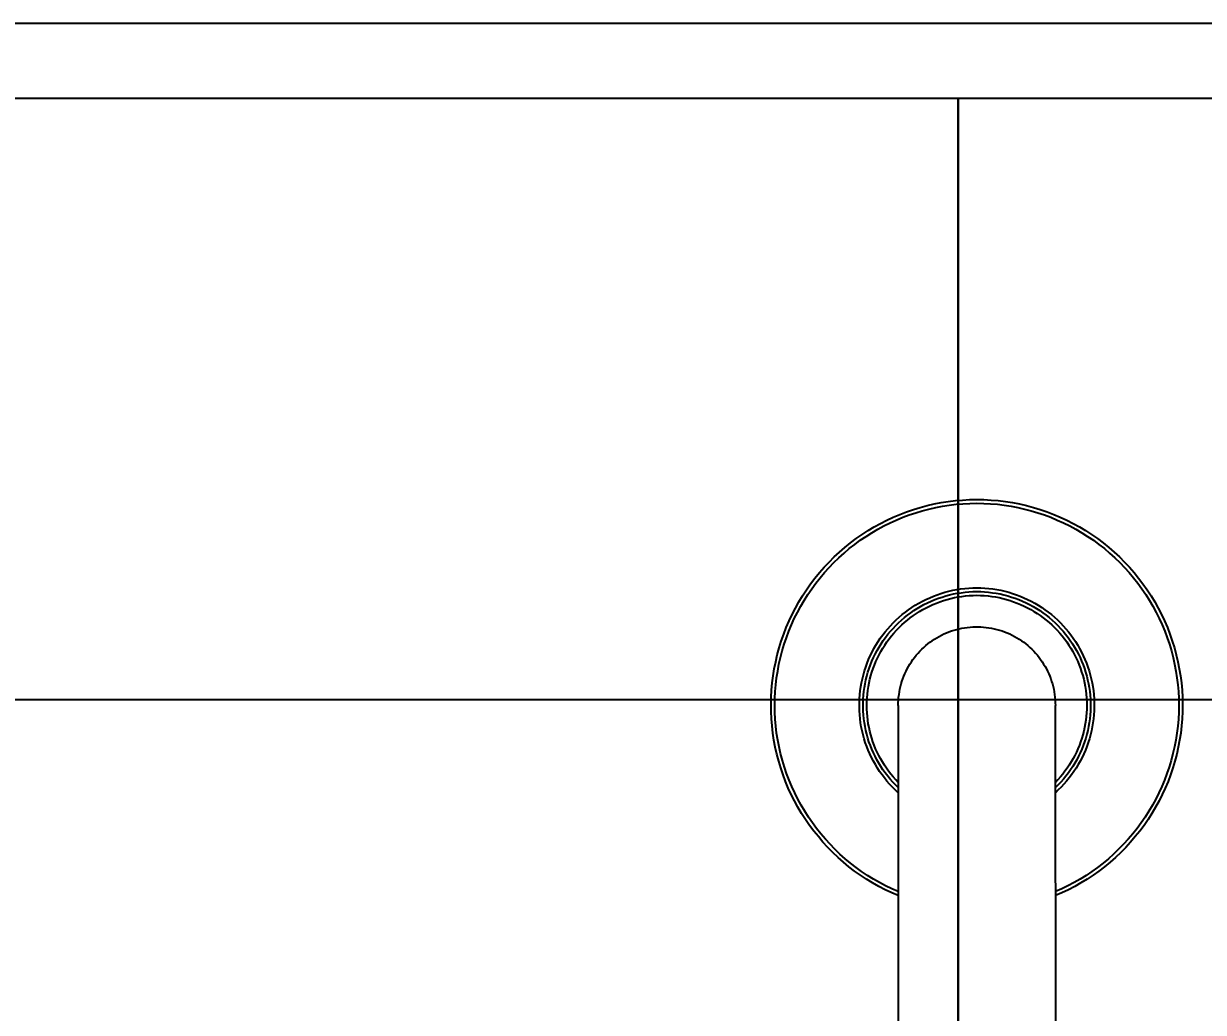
# Model space of a CAD drawing. Header units: metres. Extents: x 198 to 412, y -54 to 17.
# Drawn here: x 263.5693 to 263.727, y -39.7724 to -39.6403 of the extents above; entities that cross this region are included whole.
import ezdxf

# ---------------------------------------------------------------- set-up
doc = ezdxf.new("R2010")
doc.units = ezdxf.units.M
doc.header["$LTSCALE"] = 10
for name, color, linetype in [('01', 1, 'Continuous'), ('TCOTA', 1, 'Continuous'), ('TM-REVEST', 252, 'Continuous')]:
    doc.layers.add(name, color=color, linetype=linetype)
doc.styles.add('ARIAL', font='arial.ttf')
doc.dimstyles.new('ST-COTA-25', dxfattribs={"dimscale": 0.25, "dimtxt": 0.18, "dimasz": 0.1, "dimexe": 0.18, "dimexo": 0.0625, "dimgap": 0.09, "dimtad": 1, "dimzin": 4, "dimdsep": 46, "dimtxsty": 'ARIAL', "dimblk1": 'COTA_N', "dimblk2": 'COTA_N', "dimsah": 1, "dimcen": 0.09, "dimclrd": 8, "dimclre": 8, "dimclrt": 1, "dimadec": 0, "dimazin": 0, "dimtfac": 1, "dimtix": 1, "dimtmove": 0, "dimatfit": 3, "dimldrblk": 'COTA_N', "dimfxl": 0.18, "dimtolj": 1, "dimtzin": 0, "dimarcsym": 0})

# ---------------------------------------------------------------- blocks, each defined once
blk = doc.blocks.new('juego de ducha california')
for p, q in [((493.24992, 11758.62841, 0), (493.24898, 11758.62823, 0)), ((493.25087, 11758.62856, 0), (493.24992, 11758.62841, 0)), ((493.25182, 11758.62868, 0), (493.25087, 11758.62856, 0)), ((493.25277, 11758.62876, 0), (493.25182, 11758.62868, 0)), ((493.25373, 11758.62881, 0), (493.25277, 11758.62876, 0)), ((493.25468, 11758.62883, 0), (493.25373, 11758.62881, 0)), ((493.25564, 11758.62881, 0), (493.25468, 11758.62883, 0)), ((493.2566, 11758.62876, 0), (493.25564, 11758.62881, 0)), ((493.25755, 11758.62868, 0), (493.2566, 11758.62876, 0)), ((493.2585, 11758.62856, 0), (493.25755, 11758.62868, 0)), ((493.25945, 11758.62841, 0), (493.2585, 11758.62856, 0)), ((493.26039, 11758.62823, 0), (493.25945, 11758.62841, 0)), ((493.24441, 11758.62684, 0), (493.24353, 11758.62646, 0)), ((493.2453, 11758.62718, 0), (493.24441, 11758.62684, 0)), ((493.24621, 11758.62749, 0), (493.2453, 11758.62718, 0)), ((493.24652, 11758.62706, 0), (493.24564, 11758.62677, 0)), ((493.24712, 11758.62777, 0), (493.24621, 11758.62749, 0)), ((493.2474, 11758.62733, 0), (493.24652, 11758.62706, 0)), ((493.24805, 11758.62802, 0), (493.24712, 11758.62777, 0)), ((493.24829, 11758.62756, 0), (493.2474, 11758.62733, 0)), ((493.24898, 11758.62823, 0), (493.24805, 11758.62802, 0)), ((493.24919, 11758.62776, 0), (493.24829, 11758.62756, 0)), ((493.2501, 11758.62794, 0), (493.24919, 11758.62776, 0)), ((493.25101, 11758.62808, 0), (493.2501, 11758.62794, 0)), ((493.25192, 11758.62819, 0), (493.25101, 11758.62808, 0)), ((493.25284, 11758.62827, 0), (493.25192, 11758.62819, 0)), ((493.25376, 11758.62831, 0), (493.25284, 11758.62827, 0)), ((493.25468, 11758.62833, 0), (493.25376, 11758.62831, 0)), ((493.25561, 11758.62831, 0), (493.25468, 11758.62833, 0)), ((493.25653, 11758.62827, 0), (493.25561, 11758.62831, 0)), ((493.25744, 11758.62819, 0), (493.25653, 11758.62827, 0)), ((493.25836, 11758.62808, 0), (493.25744, 11758.62819, 0)), ((493.25927, 11758.62794, 0), (493.25836, 11758.62808, 0)), ((493.26018, 11758.62776, 0), (493.25927, 11758.62794, 0)), ((493.26108, 11758.62756, 0), (493.26018, 11758.62776, 0)), ((493.26132, 11758.62802, 0), (493.26039, 11758.62823, 0)), ((493.26197, 11758.62733, 0), (493.26108, 11758.62756, 0)), ((493.26224, 11758.62777, 0), (493.26132, 11758.62802, 0)), ((493.26285, 11758.62706, 0), (493.26197, 11758.62733, 0)), ((493.26316, 11758.62749, 0), (493.26224, 11758.62777, 0)), ((493.26373, 11758.62677, 0), (493.26285, 11758.62706, 0)), ((493.26406, 11758.62718, 0), (493.26316, 11758.62749, 0)), ((493.26496, 11758.62684, 0), (493.26406, 11758.62718, 0)), ((493.26584, 11758.62646, 0), (493.26496, 11758.62684, 0)), ((493.24181, 11758.62563, 0), (493.24097, 11758.62517, 0)), ((493.24226, 11758.6253, 0), (493.24145, 11758.62486, 0)), ((493.24266, 11758.62606, 0), (493.24181, 11758.62563, 0)), ((493.24309, 11758.62571, 0), (493.24226, 11758.6253, 0)), ((493.24353, 11758.62646, 0), (493.24266, 11758.62606, 0)), ((493.24393, 11758.62609, 0), (493.24309, 11758.62571, 0)), ((493.24478, 11758.62645, 0), (493.24393, 11758.62609, 0)), ((493.24564, 11758.62677, 0), (493.24478, 11758.62645, 0)), ((493.26459, 11758.62645, 0), (493.26373, 11758.62677, 0)), ((493.26544, 11758.62609, 0), (493.26459, 11758.62645, 0)), ((493.26628, 11758.62571, 0), (493.26544, 11758.62609, 0)), ((493.26671, 11758.62606, 0), (493.26584, 11758.62646, 0)), ((493.26711, 11758.6253, 0), (493.26628, 11758.62571, 0)), ((493.26756, 11758.62563, 0), (493.26671, 11758.62606, 0)), ((493.26792, 11758.62486, 0), (493.26711, 11758.6253, 0)), ((493.2684, 11758.62517, 0), (493.26756, 11758.62563, 0)), ((493.23934, 11758.62415, 0), (493.23856, 11758.62361, 0)), ((493.23988, 11758.62391, 0), (493.23911, 11758.62339, 0)), ((493.24015, 11758.62467, 0), (493.23934, 11758.62415, 0)), ((493.24065, 11758.6244, 0), (493.23988, 11758.62391, 0)), ((493.24097, 11758.62517, 0), (493.24015, 11758.62467, 0)), ((493.24145, 11758.62486, 0), (493.24065, 11758.6244, 0)), ((493.26871, 11758.6244, 0), (493.26792, 11758.62486, 0)), ((493.26922, 11758.62467, 0), (493.2684, 11758.62517, 0)), ((493.26949, 11758.62391, 0), (493.26871, 11758.6244, 0)), ((493.27002, 11758.62415, 0), (493.26922, 11758.62467, 0)), ((493.27025, 11758.62339, 0), (493.26949, 11758.62391, 0)), ((493.27081, 11758.62361, 0), (493.27002, 11758.62415, 0)), ((493.23705, 11758.62243, 0), (493.23632, 11758.6218, 0)), ((493.23764, 11758.62227, 0), (493.23694, 11758.62168, 0)), ((493.23779, 11758.62303, 0), (493.23705, 11758.62243, 0)), ((493.23837, 11758.62284, 0), (493.23764, 11758.62227, 0)), ((493.23856, 11758.62361, 0), (493.23779, 11758.62303, 0)), ((493.23911, 11758.62339, 0), (493.23837, 11758.62284, 0)), ((493.271, 11758.62284, 0), (493.27025, 11758.62339, 0)), ((493.27157, 11758.62303, 0), (493.27081, 11758.62361, 0)), ((493.27172, 11758.62227, 0), (493.271, 11758.62284, 0)), ((493.27232, 11758.62243, 0), (493.27157, 11758.62303, 0)), ((493.27243, 11758.62168, 0), (493.27172, 11758.62227, 0)), ((493.27304, 11758.6218, 0), (493.27232, 11758.62243, 0)), ((493.23562, 11758.62115, 0), (493.23495, 11758.62048, 0)), ((493.23625, 11758.62106, 0), (493.23559, 11758.62042, 0)), ((493.23632, 11758.6218, 0), (493.23562, 11758.62115, 0)), ((493.23694, 11758.62168, 0), (493.23625, 11758.62106, 0)), ((493.27311, 11758.62106, 0), (493.27243, 11758.62168, 0)), ((493.27374, 11758.62115, 0), (493.27304, 11758.6218, 0)), ((493.27378, 11758.62042, 0), (493.27311, 11758.62106, 0)), ((493.27442, 11758.62048, 0), (493.27374, 11758.62115, 0)), ((493.23366, 11758.61906, 0), (493.23306, 11758.61832, 0)), ((493.23429, 11758.61978, 0), (493.23366, 11758.61906, 0)), ((493.23433, 11758.61907, 0), (493.23374, 11758.61837, 0)), ((493.23495, 11758.62048, 0), (493.23429, 11758.61978, 0)), ((493.23495, 11758.61976, 0), (493.23433, 11758.61907, 0)), ((493.23559, 11758.62042, 0), (493.23495, 11758.61976, 0)), ((493.27442, 11758.61976, 0), (493.27378, 11758.62042, 0)), ((493.27508, 11758.61978, 0), (493.27442, 11758.62048, 0)), ((493.27503, 11758.61907, 0), (493.27442, 11758.61976, 0)), ((493.27563, 11758.61837, 0), (493.27503, 11758.61907, 0)), ((493.27571, 11758.61906, 0), (493.27508, 11758.61978, 0)), ((493.27631, 11758.61832, 0), (493.27571, 11758.61906, 0)), ((493.23248, 11758.61755, 0), (493.23193, 11758.61677, 0)), ((493.23306, 11758.61832, 0), (493.23248, 11758.61755, 0)), ((493.23317, 11758.61764, 0), (493.23263, 11758.6169, 0)), ((493.23374, 11758.61837, 0), (493.23317, 11758.61764, 0)), ((493.2762, 11758.61764, 0), (493.27563, 11758.61837, 0)), ((493.27674, 11758.6169, 0), (493.2762, 11758.61764, 0)), ((493.27689, 11758.61755, 0), (493.27631, 11758.61832, 0)), ((493.27744, 11758.61677, 0), (493.27689, 11758.61755, 0)), ((493.2314, 11758.61597, 0), (493.23091, 11758.61515, 0)), ((493.23193, 11758.61677, 0), (493.2314, 11758.61597, 0)), ((493.23211, 11758.61614, 0), (493.23161, 11758.61536, 0)), ((493.23263, 11758.6169, 0), (493.23211, 11758.61614, 0)), ((493.24888, 11758.61592, 0), (493.24838, 11758.61571, 0)), ((493.24939, 11758.61611, 0), (493.24888, 11758.61592, 0)), ((493.2499, 11758.61628, 0), (493.24939, 11758.61611, 0)), ((493.25004, 11758.6158, 0), (493.24955, 11758.61563, 0)), ((493.25042, 11758.61644, 0), (493.2499, 11758.61628, 0)), ((493.25054, 11758.61595, 0), (493.25004, 11758.6158, 0)), ((493.25094, 11758.61658, 0), (493.25042, 11758.61644, 0)), ((493.25105, 11758.61609, 0), (493.25054, 11758.61595, 0)), ((493.25146, 11758.6167, 0), (493.25094, 11758.61658, 0)), ((493.25156, 11758.61621, 0), (493.25105, 11758.61609, 0)), ((493.252, 11758.6168, 0), (493.25146, 11758.6167, 0)), ((493.25208, 11758.6163, 0), (493.25156, 11758.61621, 0)), ((493.25219, 11758.61582, 0), (493.25169, 11758.61572, 0)), ((493.25253, 11758.61688, 0), (493.252, 11758.6168, 0)), ((493.25259, 11758.61638, 0), (493.25208, 11758.6163, 0)), ((493.25268, 11758.61589, 0), (493.25219, 11758.61582, 0)), ((493.25307, 11758.61695, 0), (493.25253, 11758.61688, 0)), ((493.25311, 11758.61645, 0), (493.25259, 11758.61638, 0)), ((493.25318, 11758.61595, 0), (493.25268, 11758.61589, 0)), ((493.2536, 11758.61699, 0), (493.25307, 11758.61695, 0)), ((493.25364, 11758.61649, 0), (493.25311, 11758.61645, 0)), ((493.25368, 11758.61599, 0), (493.25318, 11758.61595, 0)), ((493.25414, 11758.61702, 0), (493.2536, 11758.61699, 0)), ((493.25416, 11758.61652, 0), (493.25364, 11758.61649, 0)), ((493.25418, 11758.61602, 0), (493.25368, 11758.61599, 0)), ((493.25468, 11758.61703, 0), (493.25414, 11758.61702, 0)), ((493.25468, 11758.61653, 0), (493.25416, 11758.61652, 0)), ((493.25468, 11758.61603, 0), (493.25418, 11758.61602, 0)), ((493.25522, 11758.61702, 0), (493.25468, 11758.61703, 0)), ((493.25521, 11758.61652, 0), (493.25468, 11758.61653, 0)), ((493.25519, 11758.61602, 0), (493.25468, 11758.61603, 0)), ((493.25569, 11758.61599, 0), (493.25519, 11758.61602, 0)), ((493.25573, 11758.61649, 0), (493.25521, 11758.61652, 0)), ((493.25576, 11758.61699, 0), (493.25522, 11758.61702, 0)), ((493.25619, 11758.61595, 0), (493.25569, 11758.61599, 0)), ((493.25625, 11758.61645, 0), (493.25573, 11758.61649, 0)), ((493.2563, 11758.61695, 0), (493.25576, 11758.61699, 0)), ((493.25669, 11758.61589, 0), (493.25619, 11758.61595, 0)), ((493.25677, 11758.61638, 0), (493.25625, 11758.61645, 0)), ((493.25684, 11758.61688, 0), (493.2563, 11758.61695, 0)), ((493.25718, 11758.61582, 0), (493.25669, 11758.61589, 0)), ((493.25729, 11758.6163, 0), (493.25677, 11758.61638, 0)), ((493.25737, 11758.6168, 0), (493.25684, 11758.61688, 0)), ((493.25767, 11758.61572, 0), (493.25718, 11758.61582, 0)), ((493.25781, 11758.61621, 0), (493.25729, 11758.6163, 0)), ((493.2579, 11758.6167, 0), (493.25737, 11758.6168, 0)), ((493.25832, 11758.61609, 0), (493.25781, 11758.61621, 0)), ((493.25843, 11758.61658, 0), (493.2579, 11758.6167, 0)), ((493.25882, 11758.61595, 0), (493.25832, 11758.61609, 0)), ((493.25895, 11758.61644, 0), (493.25843, 11758.61658, 0)), ((493.25932, 11758.6158, 0), (493.25882, 11758.61595, 0)), ((493.25947, 11758.61628, 0), (493.25895, 11758.61644, 0)), ((493.25982, 11758.61563, 0), (493.25932, 11758.6158, 0)), ((493.25998, 11758.61611, 0), (493.25947, 11758.61628, 0)), ((493.26049, 11758.61592, 0), (493.25998, 11758.61611, 0)), ((493.26098, 11758.61571, 0), (493.26049, 11758.61592, 0)), ((493.27726, 11758.61614, 0), (493.27674, 11758.6169, 0)), ((493.27775, 11758.61536, 0), (493.27726, 11758.61614, 0)), ((493.27796, 11758.61597, 0), (493.27744, 11758.61677, 0)), ((493.27846, 11758.61515, 0), (493.27796, 11758.61597, 0)), ((493.23044, 11758.61431, 0), (493.23, 11758.61346, 0)), ((493.23091, 11758.61515, 0), (493.23044, 11758.61431, 0)), ((493.23115, 11758.61456, 0), (493.23071, 11758.61375, 0)), ((493.23161, 11758.61536, 0), (493.23115, 11758.61456, 0)), ((493.24601, 11758.61442, 0), (493.24557, 11758.61411, 0)), ((493.24647, 11758.61471, 0), (493.24601, 11758.61442, 0)), ((493.24672, 11758.61427, 0), (493.24628, 11758.61399, 0)), ((493.24693, 11758.61498, 0), (493.24647, 11758.61471, 0)), ((493.24717, 11758.61454, 0), (493.24672, 11758.61427, 0)), ((493.24741, 11758.61524, 0), (493.24693, 11758.61498, 0)), ((493.24763, 11758.61479, 0), (493.24717, 11758.61454, 0)), ((493.24789, 11758.61548, 0), (493.24741, 11758.61524, 0)), ((493.24792, 11758.61438, 0), (493.24748, 11758.61414, 0)), ((493.2481, 11758.61503, 0), (493.24763, 11758.61479, 0)), ((493.24838, 11758.61571, 0), (493.24789, 11758.61548, 0)), ((493.24837, 11758.6146, 0), (493.24792, 11758.61438, 0)), ((493.24857, 11758.61525, 0), (493.2481, 11758.61503, 0)), ((493.24883, 11758.61481, 0), (493.24837, 11758.6146, 0)), ((493.24906, 11758.61545, 0), (493.24857, 11758.61525, 0)), ((493.24929, 11758.615, 0), (493.24883, 11758.61481, 0)), ((493.24955, 11758.61563, 0), (493.24906, 11758.61545, 0)), ((493.24976, 11758.61518, 0), (493.24929, 11758.615, 0)), ((493.25024, 11758.61534, 0), (493.24976, 11758.61518, 0)), ((493.25072, 11758.61548, 0), (493.25024, 11758.61534, 0)), ((493.2512, 11758.61561, 0), (493.25072, 11758.61548, 0)), ((493.25169, 11758.61572, 0), (493.2512, 11758.61561, 0)), ((493.25816, 11758.61561, 0), (493.25767, 11758.61572, 0)), ((493.25865, 11758.61548, 0), (493.25816, 11758.61561, 0)), ((493.25913, 11758.61534, 0), (493.25865, 11758.61548, 0)), ((493.25961, 11758.61518, 0), (493.25913, 11758.61534, 0)), ((493.26008, 11758.615, 0), (493.25961, 11758.61518, 0)), ((493.26031, 11758.61545, 0), (493.25982, 11758.61563, 0)), ((493.26054, 11758.61481, 0), (493.26008, 11758.615, 0)), ((493.26079, 11758.61525, 0), (493.26031, 11758.61545, 0)), ((493.261, 11758.6146, 0), (493.26054, 11758.61481, 0)), ((493.26127, 11758.61503, 0), (493.26079, 11758.61525, 0)), ((493.26148, 11758.61548, 0), (493.26098, 11758.61571, 0)), ((493.26145, 11758.61438, 0), (493.261, 11758.6146, 0)), ((493.26174, 11758.61479, 0), (493.26127, 11758.61503, 0)), ((493.26189, 11758.61414, 0), (493.26145, 11758.61438, 0)), ((493.26196, 11758.61524, 0), (493.26148, 11758.61548, 0)), ((493.2622, 11758.61454, 0), (493.26174, 11758.61479, 0)), ((493.26243, 11758.61498, 0), (493.26196, 11758.61524, 0)), ((493.26265, 11758.61427, 0), (493.2622, 11758.61454, 0)), ((493.2629, 11758.61471, 0), (493.26243, 11758.61498, 0)), ((493.26309, 11758.61399, 0), (493.26265, 11758.61427, 0)), ((493.26335, 11758.61442, 0), (493.2629, 11758.61471, 0)), ((493.2638, 11758.61411, 0), (493.26335, 11758.61442, 0)), ((493.27822, 11758.61456, 0), (493.27775, 11758.61536, 0)), ((493.27866, 11758.61375, 0), (493.27822, 11758.61456, 0)), ((493.27893, 11758.61431, 0), (493.27846, 11758.61515, 0)), ((493.27936, 11758.61346, 0), (493.27893, 11758.61431, 0)), ((493.23, 11758.61346, 0), (493.2296, 11758.6126, 0)), ((493.2303, 11758.61293, 0), (493.22992, 11758.61209, 0)), ((493.23071, 11758.61375, 0), (493.2303, 11758.61293, 0)), ((493.2439, 11758.61274, 0), (493.24351, 11758.61236, 0)), ((493.2443, 11758.6131, 0), (493.2439, 11758.61274, 0)), ((493.24461, 11758.61272, 0), (493.24423, 11758.61236, 0)), ((493.24471, 11758.61345, 0), (493.2443, 11758.6131, 0)), ((493.24501, 11758.61306, 0), (493.24461, 11758.61272, 0)), ((493.24513, 11758.61379, 0), (493.24471, 11758.61345, 0)), ((493.24542, 11758.61338, 0), (493.24501, 11758.61306, 0)), ((493.24541, 11758.61273, 0), (493.24502, 11758.61241, 0)), ((493.24557, 11758.61411, 0), (493.24513, 11758.61379, 0)), ((493.2458, 11758.61304, 0), (493.24541, 11758.61273, 0)), ((493.24584, 11758.61369, 0), (493.24542, 11758.61338, 0)), ((493.24621, 11758.61334, 0), (493.2458, 11758.61304, 0)), ((493.24628, 11758.61399, 0), (493.24584, 11758.61369, 0)), ((493.24662, 11758.61362, 0), (493.24621, 11758.61334, 0)), ((493.24705, 11758.61389, 0), (493.24662, 11758.61362, 0)), ((493.24748, 11758.61414, 0), (493.24705, 11758.61389, 0)), ((493.26232, 11758.61389, 0), (493.26189, 11758.61414, 0)), ((493.26275, 11758.61362, 0), (493.26232, 11758.61389, 0)), ((493.26316, 11758.61334, 0), (493.26275, 11758.61362, 0)), ((493.26352, 11758.61369, 0), (493.26309, 11758.61399, 0)), ((493.26357, 11758.61304, 0), (493.26316, 11758.61334, 0)), ((493.26394, 11758.61338, 0), (493.26352, 11758.61369, 0)), ((493.26396, 11758.61273, 0), (493.26357, 11758.61304, 0)), ((493.26423, 11758.61379, 0), (493.2638, 11758.61411, 0)), ((493.26435, 11758.61306, 0), (493.26394, 11758.61338, 0)), ((493.26434, 11758.61241, 0), (493.26396, 11758.61273, 0)), ((493.26466, 11758.61345, 0), (493.26423, 11758.61379, 0)), ((493.26475, 11758.61272, 0), (493.26435, 11758.61306, 0)), ((493.26507, 11758.6131, 0), (493.26466, 11758.61345, 0)), ((493.26514, 11758.61236, 0), (493.26475, 11758.61272, 0)), ((493.26547, 11758.61274, 0), (493.26507, 11758.6131, 0)), ((493.26585, 11758.61236, 0), (493.26547, 11758.61274, 0)), ((493.27907, 11758.61293, 0), (493.27866, 11758.61375, 0)), ((493.27945, 11758.61209, 0), (493.27907, 11758.61293, 0)), ((493.27977, 11758.6126, 0), (493.27936, 11758.61346, 0)), ((493.22922, 11758.61172, 0), (493.22887, 11758.61082, 0)), ((493.2296, 11758.6126, 0), (493.22922, 11758.61172, 0)), ((493.22957, 11758.61123, 0), (493.22924, 11758.61037, 0)), ((493.22992, 11758.61209, 0), (493.22957, 11758.61123, 0)), ((493.24244, 11758.61115, 0), (493.24211, 11758.61073, 0)), ((493.24278, 11758.61157, 0), (493.24244, 11758.61115, 0)), ((493.24314, 11758.61197, 0), (493.24278, 11758.61157, 0)), ((493.24315, 11758.61122, 0), (493.24281, 11758.61082, 0)), ((493.24351, 11758.61236, 0), (493.24314, 11758.61197, 0)), ((493.24349, 11758.61162, 0), (493.24315, 11758.61122, 0)), ((493.24385, 11758.612, 0), (493.24349, 11758.61162, 0)), ((493.24394, 11758.61136, 0), (493.2436, 11758.61099, 0)), ((493.24423, 11758.61236, 0), (493.24385, 11758.612, 0)), ((493.24429, 11758.61172, 0), (493.24394, 11758.61136, 0)), ((493.24465, 11758.61207, 0), (493.24429, 11758.61172, 0)), ((493.24502, 11758.61241, 0), (493.24465, 11758.61207, 0)), ((493.25096, 11758.61115, 0), (493.25062, 11758.61101, 0)), ((493.2513, 11758.61127, 0), (493.25096, 11758.61115, 0)), ((493.25165, 11758.61138, 0), (493.2513, 11758.61127, 0)), ((493.252, 11758.61148, 0), (493.25165, 11758.61138, 0)), ((493.25235, 11758.61157, 0), (493.252, 11758.61148, 0)), ((493.2527, 11758.61164, 0), (493.25235, 11758.61157, 0)), ((493.25306, 11758.6117, 0), (493.2527, 11758.61164, 0)), ((493.25342, 11758.61175, 0), (493.25306, 11758.6117, 0)), ((493.25378, 11758.61179, 0), (493.25342, 11758.61175, 0)), ((493.25414, 11758.61182, 0), (493.25378, 11758.61179, 0)), ((493.2545, 11758.61183, 0), (493.25414, 11758.61182, 0)), ((493.25486, 11758.61183, 0), (493.2545, 11758.61183, 0)), ((493.25523, 11758.61182, 0), (493.25486, 11758.61183, 0)), ((493.25559, 11758.61179, 0), (493.25523, 11758.61182, 0)), ((493.25595, 11758.61175, 0), (493.25559, 11758.61179, 0)), ((493.25631, 11758.6117, 0), (493.25595, 11758.61175, 0)), ((493.25667, 11758.61164, 0), (493.25631, 11758.6117, 0)), ((493.25702, 11758.61157, 0), (493.25667, 11758.61164, 0)), ((493.25737, 11758.61148, 0), (493.25702, 11758.61157, 0)), ((493.25772, 11758.61138, 0), (493.25737, 11758.61148, 0)), ((493.25807, 11758.61127, 0), (493.25772, 11758.61138, 0)), ((493.25841, 11758.61115, 0), (493.25807, 11758.61127, 0)), ((493.25874, 11758.61101, 0), (493.25841, 11758.61115, 0)), ((493.26472, 11758.61207, 0), (493.26434, 11758.61241, 0)), ((493.26508, 11758.61172, 0), (493.26472, 11758.61207, 0)), ((493.26543, 11758.61136, 0), (493.26508, 11758.61172, 0)), ((493.26551, 11758.612, 0), (493.26514, 11758.61236, 0)), ((493.26576, 11758.61099, 0), (493.26543, 11758.61136, 0)), ((493.26587, 11758.61162, 0), (493.26551, 11758.612, 0)), ((493.26623, 11758.61197, 0), (493.26585, 11758.61236, 0)), ((493.26622, 11758.61122, 0), (493.26587, 11758.61162, 0)), ((493.26656, 11758.61082, 0), (493.26622, 11758.61122, 0)), ((493.26659, 11758.61157, 0), (493.26623, 11758.61197, 0)), ((493.26693, 11758.61115, 0), (493.26659, 11758.61157, 0)), ((493.26726, 11758.61073, 0), (493.26693, 11758.61115, 0)), ((493.2798, 11758.61123, 0), (493.27945, 11758.61209, 0)), ((493.28015, 11758.61172, 0), (493.27977, 11758.6126, 0)), ((493.28012, 11758.61037, 0), (493.2798, 11758.61123, 0)), ((493.28049, 11758.61082, 0), (493.28015, 11758.61172, 0)), ((493.22856, 11758.60992, 0), (493.22828, 11758.60901, 0)), ((493.22887, 11758.61082, 0), (493.22856, 11758.60992, 0)), ((493.22895, 11758.6095, 0), (493.22868, 11758.60861, 0)), ((493.22924, 11758.61037, 0), (493.22895, 11758.6095, 0)), ((493.24149, 11758.60984, 0), (493.2412, 11758.60938, 0)), ((493.24179, 11758.61029, 0), (493.24149, 11758.60984, 0)), ((493.24189, 11758.60954, 0), (493.24162, 11758.6091, 0)), ((493.24211, 11758.61073, 0), (493.24179, 11758.61029, 0)), ((493.24219, 11758.60998, 0), (493.24189, 11758.60954, 0)), ((493.24249, 11758.61041, 0), (493.24219, 11758.60998, 0)), ((493.24267, 11758.60981, 0), (493.24239, 11758.60939, 0)), ((493.24281, 11758.61082, 0), (493.24249, 11758.61041, 0)), ((493.24297, 11758.61021, 0), (493.24267, 11758.60981, 0)), ((493.24328, 11758.61061, 0), (493.24297, 11758.61021, 0)), ((493.2436, 11758.61099, 0), (493.24328, 11758.61061, 0)), ((493.24814, 11758.60954, 0), (493.24786, 11758.60931, 0)), ((493.24842, 11758.60976, 0), (493.24814, 11758.60954, 0)), ((493.24872, 11758.60997, 0), (493.24842, 11758.60976, 0)), ((493.24902, 11758.61017, 0), (493.24872, 11758.60997, 0)), ((493.24933, 11758.61036, 0), (493.24902, 11758.61017, 0)), ((493.24964, 11758.61054, 0), (493.24933, 11758.61036, 0)), ((493.24997, 11758.61071, 0), (493.24964, 11758.61054, 0)), ((493.25029, 11758.61087, 0), (493.24997, 11758.61071, 0)), ((493.25062, 11758.61101, 0), (493.25029, 11758.61087, 0)), ((493.25908, 11758.61087, 0), (493.25874, 11758.61101, 0)), ((493.2594, 11758.61071, 0), (493.25908, 11758.61087, 0)), ((493.25972, 11758.61054, 0), (493.2594, 11758.61071, 0)), ((493.26004, 11758.61036, 0), (493.25972, 11758.61054, 0)), ((493.26035, 11758.61017, 0), (493.26004, 11758.61036, 0)), ((493.26065, 11758.60997, 0), (493.26035, 11758.61017, 0)), ((493.26094, 11758.60976, 0), (493.26065, 11758.60997, 0)), ((493.26123, 11758.60954, 0), (493.26094, 11758.60976, 0)), ((493.26151, 11758.60931, 0), (493.26123, 11758.60954, 0)), ((493.26609, 11758.61061, 0), (493.26576, 11758.61099, 0)), ((493.2664, 11758.61021, 0), (493.26609, 11758.61061, 0)), ((493.26669, 11758.60981, 0), (493.2664, 11758.61021, 0)), ((493.26688, 11758.61041, 0), (493.26656, 11758.61082, 0)), ((493.26698, 11758.60939, 0), (493.26669, 11758.60981, 0)), ((493.26718, 11758.60998, 0), (493.26688, 11758.61041, 0)), ((493.26747, 11758.60954, 0), (493.26718, 11758.60998, 0)), ((493.26758, 11758.61029, 0), (493.26726, 11758.61073, 0)), ((493.26775, 11758.6091, 0), (493.26747, 11758.60954, 0)), ((493.26788, 11758.60984, 0), (493.26758, 11758.61029, 0)), ((493.26816, 11758.60938, 0), (493.26788, 11758.60984, 0)), ((493.28042, 11758.6095, 0), (493.28012, 11758.61037, 0)), ((493.28068, 11758.60861, 0), (493.28042, 11758.6095, 0)), ((493.28081, 11758.60992, 0), (493.28049, 11758.61082, 0)), ((493.28109, 11758.60901, 0), (493.28081, 11758.60992, 0)), ((493.22803, 11758.60808, 0), (493.22781, 11758.60715, 0)), ((493.22828, 11758.60901, 0), (493.22803, 11758.60808, 0)), ((493.22868, 11758.60861, 0), (493.22845, 11758.60772, 0)), ((493.24045, 11758.60795, 0), (493.24023, 11758.60745, 0)), ((493.24068, 11758.60843, 0), (493.24045, 11758.60795, 0)), ((493.24094, 11758.60891, 0), (493.24068, 11758.60843, 0)), ((493.24111, 11758.60818, 0), (493.24089, 11758.60771, 0)), ((493.2412, 11758.60938, 0), (493.24094, 11758.60891, 0)), ((493.24136, 11758.60864, 0), (493.24111, 11758.60818, 0)), ((493.24162, 11758.6091, 0), (493.24136, 11758.60864, 0)), ((493.24163, 11758.60809, 0), (493.24141, 11758.60764, 0)), ((493.24187, 11758.60853, 0), (493.24163, 11758.60809, 0)), ((493.24212, 11758.60897, 0), (493.24187, 11758.60853, 0)), ((493.24239, 11758.60939, 0), (493.24212, 11758.60897, 0)), ((493.24659, 11758.60802, 0), (493.24636, 11758.60773, 0)), ((493.24682, 11758.60829, 0), (493.24659, 11758.60802, 0)), ((493.24707, 11758.60856, 0), (493.24682, 11758.60829, 0)), ((493.24732, 11758.60882, 0), (493.24707, 11758.60856, 0)), ((493.24759, 11758.60907, 0), (493.24732, 11758.60882, 0)), ((493.24786, 11758.60931, 0), (493.24759, 11758.60907, 0)), ((493.26178, 11758.60907, 0), (493.26151, 11758.60931, 0)), ((493.26204, 11758.60882, 0), (493.26178, 11758.60907, 0)), ((493.2623, 11758.60856, 0), (493.26204, 11758.60882, 0)), ((493.26254, 11758.60829, 0), (493.2623, 11758.60856, 0)), ((493.26278, 11758.60802, 0), (493.26254, 11758.60829, 0)), ((493.263, 11758.60773, 0), (493.26278, 11758.60802, 0)), ((493.26724, 11758.60897, 0), (493.26698, 11758.60939, 0)), ((493.2675, 11758.60853, 0), (493.26724, 11758.60897, 0)), ((493.26774, 11758.60809, 0), (493.2675, 11758.60853, 0)), ((493.26796, 11758.60764, 0), (493.26774, 11758.60809, 0)), ((493.26801, 11758.60864, 0), (493.26775, 11758.6091, 0)), ((493.26825, 11758.60818, 0), (493.26801, 11758.60864, 0)), ((493.26843, 11758.60891, 0), (493.26816, 11758.60938, 0)), ((493.26848, 11758.60771, 0), (493.26825, 11758.60818, 0)), ((493.26868, 11758.60843, 0), (493.26843, 11758.60891, 0)), ((493.26892, 11758.60795, 0), (493.26868, 11758.60843, 0)), ((493.26914, 11758.60745, 0), (493.26892, 11758.60795, 0)), ((493.28092, 11758.60772, 0), (493.28068, 11758.60861, 0)), ((493.28134, 11758.60808, 0), (493.28109, 11758.60901, 0)), ((493.28156, 11758.60715, 0), (493.28134, 11758.60808, 0)), ((493.22781, 11758.60715, 0), (493.22762, 11758.60621, 0)), ((493.22825, 11758.60682, 0), (493.22808, 11758.60592, 0)), ((493.22845, 11758.60772, 0), (493.22825, 11758.60682, 0)), ((493.23984, 11758.60644, 0), (493.23967, 11758.60593, 0)), ((493.24003, 11758.60695, 0), (493.23984, 11758.60644, 0)), ((493.24023, 11758.60745, 0), (493.24003, 11758.60695, 0)), ((493.24048, 11758.60674, 0), (493.2403, 11758.60625, 0)), ((493.24067, 11758.60723, 0), (493.24048, 11758.60674, 0)), ((493.24089, 11758.60771, 0), (493.24067, 11758.60723, 0)), ((493.24101, 11758.60672, 0), (493.24083, 11758.60625, 0)), ((493.2412, 11758.60719, 0), (493.24101, 11758.60672, 0)), ((493.24141, 11758.60764, 0), (493.2412, 11758.60719, 0)), ((493.24556, 11758.60653, 0), (493.24539, 11758.60621, 0)), ((493.24575, 11758.60684, 0), (493.24556, 11758.60653, 0)), ((493.24594, 11758.60714, 0), (493.24575, 11758.60684, 0)), ((493.24615, 11758.60744, 0), (493.24594, 11758.60714, 0)), ((493.24636, 11758.60773, 0), (493.24615, 11758.60744, 0)), ((493.26322, 11758.60744, 0), (493.263, 11758.60773, 0)), ((493.26343, 11758.60714, 0), (493.26322, 11758.60744, 0)), ((493.26362, 11758.60684, 0), (493.26343, 11758.60714, 0)), ((493.26381, 11758.60653, 0), (493.26362, 11758.60684, 0)), ((493.26398, 11758.60621, 0), (493.26381, 11758.60653, 0)), ((493.26817, 11758.60719, 0), (493.26796, 11758.60764, 0)), ((493.26836, 11758.60672, 0), (493.26817, 11758.60719, 0)), ((493.26853, 11758.60625, 0), (493.26836, 11758.60672, 0)), ((493.26869, 11758.60723, 0), (493.26848, 11758.60771, 0)), ((493.26889, 11758.60674, 0), (493.26869, 11758.60723, 0)), ((493.26907, 11758.60625, 0), (493.26889, 11758.60674, 0)), ((493.26934, 11758.60695, 0), (493.26914, 11758.60745, 0)), ((493.26953, 11758.60644, 0), (493.26934, 11758.60695, 0)), ((493.26969, 11758.60593, 0), (493.26953, 11758.60644, 0)), ((493.28112, 11758.60682, 0), (493.28092, 11758.60772, 0)), ((493.28129, 11758.60592, 0), (493.28112, 11758.60682, 0)), ((493.28175, 11758.60621, 0), (493.28156, 11758.60715, 0)), ((493.22747, 11758.60527, 0), (493.22735, 11758.60432, 0)), ((493.22762, 11758.60621, 0), (493.22747, 11758.60527, 0)), ((493.22794, 11758.60501, 0), (493.22783, 11758.60409, 0)), ((493.22808, 11758.60592, 0), (493.22794, 11758.60501, 0)), ((493.23939, 11758.60489, 0), (493.23928, 11758.60436, 0)), ((493.23952, 11758.60541, 0), (493.23939, 11758.60489, 0)), ((493.23967, 11758.60593, 0), (493.23952, 11758.60541, 0)), ((493.23987, 11758.60474, 0), (493.23976, 11758.60422, 0)), ((493.24, 11758.60525, 0), (493.23987, 11758.60474, 0)), ((493.24014, 11758.60575, 0), (493.24, 11758.60525, 0)), ((493.2403, 11758.60625, 0), (493.24014, 11758.60575, 0)), ((493.2404, 11758.60481, 0), (493.24029, 11758.60432, 0)), ((493.24053, 11758.6053, 0), (493.2404, 11758.60481, 0)), ((493.24067, 11758.60578, 0), (493.24053, 11758.6053, 0)), ((493.24083, 11758.60625, 0), (493.24067, 11758.60578, 0)), ((493.2448, 11758.60488, 0), (493.24469, 11758.60454, 0)), ((493.24493, 11758.60522, 0), (493.2448, 11758.60488, 0)), ((493.24507, 11758.60556, 0), (493.24493, 11758.60522, 0)), ((493.24522, 11758.60588, 0), (493.24507, 11758.60556, 0)), ((493.24539, 11758.60621, 0), (493.24522, 11758.60588, 0)), ((493.26414, 11758.60588, 0), (493.26398, 11758.60621, 0)), ((493.2643, 11758.60556, 0), (493.26414, 11758.60588, 0)), ((493.26444, 11758.60522, 0), (493.2643, 11758.60556, 0)), ((493.26456, 11758.60488, 0), (493.26444, 11758.60522, 0)), ((493.26468, 11758.60454, 0), (493.26456, 11758.60488, 0)), ((493.26869, 11758.60578, 0), (493.26853, 11758.60625, 0)), ((493.26884, 11758.6053, 0), (493.26869, 11758.60578, 0)), ((493.26897, 11758.60481, 0), (493.26884, 11758.6053, 0)), ((493.26908, 11758.60432, 0), (493.26897, 11758.60481, 0)), ((493.26923, 11758.60575, 0), (493.26907, 11758.60625, 0)), ((493.26937, 11758.60525, 0), (493.26923, 11758.60575, 0)), ((493.2695, 11758.60474, 0), (493.26937, 11758.60525, 0)), ((493.26961, 11758.60422, 0), (493.2695, 11758.60474, 0)), ((493.26984, 11758.60541, 0), (493.26969, 11758.60593, 0)), ((493.26998, 11758.60489, 0), (493.26984, 11758.60541, 0)), ((493.27009, 11758.60436, 0), (493.26998, 11758.60489, 0)), ((493.28143, 11758.60501, 0), (493.28129, 11758.60592, 0)), ((493.28154, 11758.60409, 0), (493.28143, 11758.60501, 0)), ((493.2819, 11758.60527, 0), (493.28175, 11758.60621, 0)), ((493.28202, 11758.60432, 0), (493.2819, 11758.60527, 0)), ((493.22726, 11758.60336, 0), (493.2272, 11758.60241, 0)), ((493.22735, 11758.60432, 0), (493.22726, 11758.60336, 0)), ((493.22775, 11758.60317, 0), (493.2277, 11758.60225, 0)), ((493.22783, 11758.60409, 0), (493.22775, 11758.60317, 0)), ((493.23911, 11758.60329, 0), (493.23905, 11758.60276, 0)), ((493.23918, 11758.60383, 0), (493.23911, 11758.60329, 0)), ((493.23928, 11758.60436, 0), (493.23918, 11758.60383, 0)), ((493.2396, 11758.60319, 0), (493.23954, 11758.60267, 0)), ((493.23967, 11758.60371, 0), (493.2396, 11758.60319, 0)), ((493.23976, 11758.60422, 0), (493.23967, 11758.60371, 0)), ((493.24012, 11758.60333, 0), (493.24006, 11758.60283, 0)), ((493.2402, 11758.60383, 0), (493.24012, 11758.60333, 0)), ((493.24029, 11758.60432, 0), (493.2402, 11758.60383, 0)), ((493.24441, 11758.60349, 0), (493.24434, 11758.60313, 0)), ((493.24449, 11758.60384, 0), (493.24441, 11758.60349, 0)), ((493.24458, 11758.60419, 0), (493.24449, 11758.60384, 0)), ((493.24469, 11758.60454, 0), (493.24458, 11758.60419, 0)), ((493.26479, 11758.60419, 0), (493.26468, 11758.60454, 0)), ((493.26488, 11758.60384, 0), (493.26479, 11758.60419, 0)), ((493.26496, 11758.60349, 0), (493.26488, 11758.60384, 0)), ((493.26503, 11758.60313, 0), (493.26496, 11758.60349, 0)), ((493.26917, 11758.60383, 0), (493.26908, 11758.60432, 0)), ((493.26925, 11758.60333, 0), (493.26917, 11758.60383, 0)), ((493.26931, 11758.60283, 0), (493.26925, 11758.60333, 0)), ((493.2697, 11758.60371, 0), (493.26961, 11758.60422, 0)), ((493.26977, 11758.60319, 0), (493.2697, 11758.60371, 0)), ((493.26982, 11758.60267, 0), (493.26977, 11758.60319, 0)), ((493.27018, 11758.60383, 0), (493.27009, 11758.60436, 0)), ((493.27026, 11758.60329, 0), (493.27018, 11758.60383, 0)), ((493.27032, 11758.60276, 0), (493.27026, 11758.60329, 0)), ((493.28162, 11758.60317, 0), (493.28154, 11758.60409, 0)), ((493.28167, 11758.60225, 0), (493.28162, 11758.60317, 0)), ((493.28211, 11758.60336, 0), (493.28202, 11758.60432, 0)), ((493.28216, 11758.60241, 0), (493.28211, 11758.60336, 0)), ((493.2272, 11758.60241, 0), (493.22718, 11758.60145, 0)), ((493.2277, 11758.60225, 0), (493.22768, 11758.60133, 0)), ((493.23899, 11758.60168, 0), (493.23898, 11758.60114, 0)), ((493.23901, 11758.60222, 0), (493.23899, 11758.60168, 0)), ((493.23905, 11758.60276, 0), (493.23901, 11758.60222, 0)), ((493.23951, 11758.60215, 0), (493.23949, 11758.60162, 0)), ((493.23949, 11758.60162, 0), (493.23949, 11758.6011, 0)), ((493.23954, 11758.60267, 0), (493.23951, 11758.60215, 0)), ((493.23999, 11758.60183, 0), (493.23998, 11758.60133, 0)), ((493.24002, 11758.60233, 0), (493.23999, 11758.60183, 0)), ((493.24006, 11758.60283, 0), (493.24002, 11758.60233, 0)), ((493.24419, 11758.60169, 0), (493.24418, 11758.60133, 0)), ((493.24421, 11758.60205, 0), (493.24419, 11758.60169, 0)), ((493.24424, 11758.60241, 0), (493.24421, 11758.60205, 0)), ((493.24428, 11758.60277, 0), (493.24424, 11758.60241, 0)), ((493.24434, 11758.60313, 0), (493.24428, 11758.60277, 0)), ((493.26508, 11758.60277, 0), (493.26503, 11758.60313, 0)), ((493.26513, 11758.60241, 0), (493.26508, 11758.60277, 0)), ((493.26516, 11758.60205, 0), (493.26513, 11758.60241, 0)), ((493.26518, 11758.60169, 0), (493.26516, 11758.60205, 0)), ((493.26518, 11758.60133, 0), (493.26518, 11758.60169, 0)), ((493.26935, 11758.60233, 0), (493.26931, 11758.60283, 0)), ((493.26938, 11758.60183, 0), (493.26935, 11758.60233, 0)), ((493.26938, 11758.60133, 0), (493.26938, 11758.60183, 0)), ((493.26986, 11758.60215, 0), (493.26982, 11758.60267, 0)), ((493.26988, 11758.60162, 0), (493.26986, 11758.60215, 0)), ((493.26988, 11758.6011, 0), (493.26988, 11758.60162, 0)), ((493.27036, 11758.60222, 0), (493.27032, 11758.60276, 0)), ((493.27038, 11758.60168, 0), (493.27036, 11758.60222, 0)), ((493.27038, 11758.60114, 0), (493.27038, 11758.60168, 0)), ((493.28168, 11758.60133, 0), (493.28167, 11758.60225, 0)), ((493.28218, 11758.60145, 0), (493.28216, 11758.60241, 0)), ((493.22718, 11758.60145, 0), (493.2272, 11758.60049, 0)), ((493.2272, 11758.60049, 0), (493.22724, 11758.59954, 0)), ((493.22768, 11758.60133, 0), (493.2277, 11758.6004, 0)), ((493.2277, 11758.6004, 0), (493.22775, 11758.59947, 0)), ((493.23898, 11758.60114, 0), (493.239, 11758.6006, 0)), ((493.239, 11758.6006, 0), (493.23904, 11758.60006, 0)), ((493.23904, 11758.60006, 0), (493.23909, 11758.59952, 0)), ((493.23949, 11758.6011, 0), (493.2395, 11758.60057, 0)), ((493.2395, 11758.60057, 0), (493.23954, 11758.60005, 0)), ((493.23954, 11758.60005, 0), (493.23959, 11758.59953, 0)), ((493.23998, 11758.60133, 0), (493.23999, 11758.60083, 0)), ((493.23999, 11758.60083, 0), (493.24002, 11758.60034, 0)), ((493.24002, 11758.60034, 0), (493.24006, 11758.59985, 0)), ((493.24418, 11758.57763, 0), (493.24418, 11758.60133, 0)), ((493.26518, 11758.60133, 0), (493.26518, 11758.58966, 0)), ((493.26931, 11758.59985, 0), (493.26935, 11758.60034, 0)), ((493.26935, 11758.60034, 0), (493.26938, 11758.60083, 0)), ((493.26938, 11758.60083, 0), (493.26938, 11758.60133, 0)), ((493.26978, 11758.59953, 0), (493.26983, 11758.60005, 0)), ((493.26983, 11758.60005, 0), (493.26986, 11758.60057, 0)), ((493.26986, 11758.60057, 0), (493.26988, 11758.6011, 0)), ((493.27028, 11758.59952, 0), (493.27033, 11758.60006, 0)), ((493.27033, 11758.60006, 0), (493.27037, 11758.6006, 0)), ((493.27037, 11758.6006, 0), (493.27038, 11758.60114, 0)), ((493.28162, 11758.59947, 0), (493.28167, 11758.6004, 0)), ((493.28167, 11758.6004, 0), (493.28168, 11758.60133, 0)), ((493.28213, 11758.59954, 0), (493.28217, 11758.60049, 0)), ((493.28217, 11758.60049, 0), (493.28218, 11758.60145, 0)), ((493.22724, 11758.59954, 0), (493.22732, 11758.59858, 0)), ((493.22732, 11758.59858, 0), (493.22743, 11758.59763, 0)), ((493.22775, 11758.59947, 0), (493.22783, 11758.59854, 0)), ((493.22783, 11758.59854, 0), (493.22794, 11758.59762, 0)), ((493.23909, 11758.59952, 0), (493.23916, 11758.59898, 0)), ((493.23916, 11758.59898, 0), (493.23925, 11758.59845, 0)), ((493.23925, 11758.59845, 0), (493.23936, 11758.59792, 0)), ((493.23959, 11758.59953, 0), (493.23966, 11758.59901, 0)), ((493.23966, 11758.59901, 0), (493.23975, 11758.59849, 0)), ((493.23975, 11758.59849, 0), (493.23986, 11758.59798, 0)), ((493.24006, 11758.59985, 0), (493.24012, 11758.59935, 0)), ((493.24012, 11758.59935, 0), (493.24019, 11758.59886, 0)), ((493.24019, 11758.59886, 0), (493.24028, 11758.59838, 0)), ((493.26908, 11758.59838, 0), (493.26918, 11758.59886, 0)), ((493.26918, 11758.59886, 0), (493.26925, 11758.59935, 0)), ((493.26925, 11758.59935, 0), (493.26931, 11758.59985, 0)), ((493.26951, 11758.59798, 0), (493.26962, 11758.59849, 0)), ((493.26962, 11758.59849, 0), (493.26971, 11758.59901, 0)), ((493.26971, 11758.59901, 0), (493.26978, 11758.59953, 0)), ((493.27001, 11758.59792, 0), (493.27012, 11758.59845, 0)), ((493.27012, 11758.59845, 0), (493.27021, 11758.59898, 0)), ((493.27021, 11758.59898, 0), (493.27028, 11758.59952, 0)), ((493.28143, 11758.59762, 0), (493.28154, 11758.59854, 0)), ((493.28154, 11758.59854, 0), (493.28162, 11758.59947, 0)), ((493.28193, 11758.59763, 0), (493.28205, 11758.59858, 0)), ((493.28205, 11758.59858, 0), (493.28213, 11758.59954, 0)), ((493.22743, 11758.59763, 0), (493.22758, 11758.59669, 0)), ((493.22794, 11758.59762, 0), (493.22808, 11758.5967, 0)), ((493.23936, 11758.59792, 0), (493.23948, 11758.5974, 0)), ((493.23948, 11758.5974, 0), (493.23963, 11758.59688, 0)), ((493.23963, 11758.59688, 0), (493.23979, 11758.59636, 0)), ((493.23986, 11758.59798, 0), (493.23998, 11758.59747, 0)), ((493.23998, 11758.59747, 0), (493.24012, 11758.59697, 0)), ((493.24012, 11758.59697, 0), (493.24028, 11758.59647, 0)), ((493.24028, 11758.59838, 0), (493.24039, 11758.59789, 0)), ((493.24039, 11758.59789, 0), (493.24051, 11758.59741, 0)), ((493.24051, 11758.59741, 0), (493.24065, 11758.59694, 0)), ((493.24065, 11758.59694, 0), (493.24081, 11758.59647, 0)), ((493.26856, 11758.59647, 0), (493.26871, 11758.59694, 0)), ((493.26871, 11758.59694, 0), (493.26885, 11758.59741, 0)), ((493.26885, 11758.59741, 0), (493.26898, 11758.59789, 0)), ((493.26898, 11758.59789, 0), (493.26908, 11758.59838, 0)), ((493.26909, 11758.59647, 0), (493.26924, 11758.59697, 0)), ((493.26924, 11758.59697, 0), (493.26939, 11758.59747, 0)), ((493.26939, 11758.59747, 0), (493.26951, 11758.59798, 0)), ((493.26958, 11758.59636, 0), (493.26974, 11758.59688, 0)), ((493.26974, 11758.59688, 0), (493.26988, 11758.5974, 0)), ((493.26988, 11758.5974, 0), (493.27001, 11758.59792, 0)), ((493.28128, 11758.5967, 0), (493.28143, 11758.59762, 0)), ((493.28179, 11758.59669, 0), (493.28193, 11758.59763, 0)), ((493.22758, 11758.59669, 0), (493.22776, 11758.59575, 0)), ((493.22776, 11758.59575, 0), (493.22797, 11758.59481, 0)), ((493.22808, 11758.5967, 0), (493.22826, 11758.59579, 0)), ((493.22826, 11758.59579, 0), (493.22847, 11758.59488, 0)), ((493.23979, 11758.59636, 0), (493.23997, 11758.59585, 0)), ((493.23997, 11758.59585, 0), (493.24017, 11758.59535, 0)), ((493.24017, 11758.59535, 0), (493.24038, 11758.59485, 0)), ((493.24028, 11758.59647, 0), (493.24046, 11758.59597, 0)), ((493.24046, 11758.59597, 0), (493.24065, 11758.59549, 0)), ((493.24065, 11758.59549, 0), (493.24086, 11758.59501, 0)), ((493.24081, 11758.59647, 0), (493.24098, 11758.596, 0)), ((493.24098, 11758.596, 0), (493.24117, 11758.59554, 0)), ((493.24117, 11758.59554, 0), (493.24137, 11758.59509, 0)), ((493.268, 11758.59509, 0), (493.2682, 11758.59554, 0)), ((493.2682, 11758.59554, 0), (493.26838, 11758.596, 0)), ((493.26838, 11758.596, 0), (493.26856, 11758.59647, 0)), ((493.26851, 11758.59501, 0), (493.26872, 11758.59549, 0)), ((493.26872, 11758.59549, 0), (493.26891, 11758.59597, 0)), ((493.26891, 11758.59597, 0), (493.26909, 11758.59647, 0)), ((493.26899, 11758.59485, 0), (493.2692, 11758.59535, 0)), ((493.2692, 11758.59535, 0), (493.2694, 11758.59585, 0)), ((493.2694, 11758.59585, 0), (493.26958, 11758.59636, 0)), ((493.2809, 11758.59488, 0), (493.28111, 11758.59579, 0)), ((493.28111, 11758.59579, 0), (493.28128, 11758.5967, 0)), ((493.2814, 11758.59481, 0), (493.28161, 11758.59575, 0)), ((493.28161, 11758.59575, 0), (493.28179, 11758.59669, 0)), ((493.22797, 11758.59481, 0), (493.22821, 11758.59389, 0)), ((493.22821, 11758.59389, 0), (493.22848, 11758.59297, 0)), ((493.22847, 11758.59488, 0), (493.2287, 11758.59398, 0)), ((493.2287, 11758.59398, 0), (493.22897, 11758.59309, 0)), ((493.24038, 11758.59485, 0), (493.24061, 11758.59436, 0)), ((493.24061, 11758.59436, 0), (493.24086, 11758.59388, 0)), ((493.24086, 11758.59501, 0), (493.24109, 11758.59453, 0)), ((493.24086, 11758.59388, 0), (493.24113, 11758.59341, 0)), ((493.24109, 11758.59453, 0), (493.24133, 11758.59407, 0)), ((493.24133, 11758.59407, 0), (493.24159, 11758.59361, 0)), ((493.24137, 11758.59509, 0), (493.24159, 11758.59465, 0)), ((493.24159, 11758.59465, 0), (493.24182, 11758.59421, 0)), ((493.24182, 11758.59421, 0), (493.24207, 11758.59378, 0)), ((493.24207, 11758.59378, 0), (493.24233, 11758.59336, 0)), ((493.26704, 11758.59336, 0), (493.2673, 11758.59378, 0)), ((493.2673, 11758.59378, 0), (493.26754, 11758.59421, 0)), ((493.26754, 11758.59421, 0), (493.26778, 11758.59465, 0)), ((493.26778, 11758.59465, 0), (493.268, 11758.59509, 0)), ((493.26778, 11758.59361, 0), (493.26804, 11758.59407, 0)), ((493.26804, 11758.59407, 0), (493.26828, 11758.59453, 0)), ((493.26824, 11758.59341, 0), (493.26851, 11758.59388, 0)), ((493.26828, 11758.59453, 0), (493.26851, 11758.59501, 0)), ((493.26851, 11758.59388, 0), (493.26875, 11758.59436, 0)), ((493.26875, 11758.59436, 0), (493.26899, 11758.59485, 0)), ((493.2804, 11758.59309, 0), (493.28066, 11758.59398, 0)), ((493.28066, 11758.59398, 0), (493.2809, 11758.59488, 0)), ((493.28088, 11758.59297, 0), (493.28116, 11758.59389, 0)), ((493.28116, 11758.59389, 0), (493.2814, 11758.59481, 0)), ((493.22848, 11758.59297, 0), (493.22879, 11758.59206, 0)), ((493.22897, 11758.59309, 0), (493.22927, 11758.59221, 0)), ((493.22927, 11758.59221, 0), (493.2296, 11758.59134, 0)), ((493.24113, 11758.59341, 0), (493.24141, 11758.59295, 0)), ((493.24141, 11758.59295, 0), (493.2417, 11758.5925, 0)), ((493.24159, 11758.59361, 0), (493.24186, 11758.59317, 0)), ((493.2417, 11758.5925, 0), (493.24201, 11758.59206, 0)), ((493.24186, 11758.59317, 0), (493.24215, 11758.59273, 0)), ((493.24215, 11758.59273, 0), (493.24245, 11758.5923, 0)), ((493.24233, 11758.59336, 0), (493.24261, 11758.59295, 0)), ((493.24245, 11758.5923, 0), (493.24277, 11758.59189, 0)), ((493.24261, 11758.59295, 0), (493.2429, 11758.59255, 0)), ((493.2429, 11758.59255, 0), (493.2432, 11758.59215, 0)), ((493.2432, 11758.59215, 0), (493.24351, 11758.59177, 0)), ((493.26585, 11758.59177, 0), (493.26617, 11758.59215, 0)), ((493.26617, 11758.59215, 0), (493.26647, 11758.59255, 0)), ((493.26647, 11758.59255, 0), (493.26676, 11758.59295, 0)), ((493.26659, 11758.59189, 0), (493.26691, 11758.5923, 0)), ((493.26676, 11758.59295, 0), (493.26704, 11758.59336, 0)), ((493.26691, 11758.5923, 0), (493.26722, 11758.59273, 0)), ((493.26722, 11758.59273, 0), (493.26751, 11758.59317, 0)), ((493.26735, 11758.59206, 0), (493.26767, 11758.5925, 0)), ((493.26751, 11758.59317, 0), (493.26778, 11758.59361, 0)), ((493.26767, 11758.5925, 0), (493.26796, 11758.59295, 0)), ((493.26796, 11758.59295, 0), (493.26824, 11758.59341, 0)), ((493.27977, 11758.59134, 0), (493.2801, 11758.59221, 0)), ((493.2801, 11758.59221, 0), (493.2804, 11758.59309, 0)), ((493.28058, 11758.59206, 0), (493.28088, 11758.59297, 0)), ((493.22879, 11758.59206, 0), (493.22913, 11758.59117, 0)), ((493.22913, 11758.59117, 0), (493.2295, 11758.59029, 0)), ((493.2296, 11758.59134, 0), (493.22996, 11758.59048, 0)), ((493.24201, 11758.59206, 0), (493.24234, 11758.59163, 0)), ((493.24234, 11758.59163, 0), (493.24268, 11758.59121, 0)), ((493.24268, 11758.59121, 0), (493.24304, 11758.5908, 0)), ((493.24277, 11758.59189, 0), (493.2431, 11758.59148, 0)), ((493.24304, 11758.5908, 0), (493.24341, 11758.59041, 0)), ((493.2431, 11758.59148, 0), (493.24345, 11758.59109, 0)), ((493.24345, 11758.59109, 0), (493.24381, 11758.59071, 0)), ((493.24351, 11758.59177, 0), (493.24384, 11758.5914, 0)), ((493.24381, 11758.59071, 0), (493.24418, 11758.59034, 0)), ((493.24384, 11758.5914, 0), (493.24418, 11758.59104, 0)), ((493.26518, 11758.59104, 0), (493.26552, 11758.5914, 0)), ((493.26518, 11758.59034, 0), (493.26556, 11758.59071, 0)), ((493.26552, 11758.5914, 0), (493.26585, 11758.59177, 0)), ((493.26556, 11758.59071, 0), (493.26592, 11758.59109, 0)), ((493.26592, 11758.59109, 0), (493.26626, 11758.59148, 0)), ((493.26596, 11758.59041, 0), (493.26633, 11758.5908, 0)), ((493.26626, 11758.59148, 0), (493.26659, 11758.59189, 0)), ((493.26633, 11758.5908, 0), (493.26669, 11758.59121, 0)), ((493.26669, 11758.59121, 0), (493.26703, 11758.59163, 0)), ((493.26703, 11758.59163, 0), (493.26735, 11758.59206, 0)), ((493.27941, 11758.59048, 0), (493.27977, 11758.59134, 0)), ((493.27987, 11758.59029, 0), (493.28024, 11758.59117, 0)), ((493.28024, 11758.59117, 0), (493.28058, 11758.59206, 0)), ((493.2295, 11758.59029, 0), (493.2299, 11758.58942, 0)), ((493.2299, 11758.58942, 0), (493.23033, 11758.58856, 0)), ((493.22996, 11758.59048, 0), (493.23035, 11758.58964, 0)), ((493.23035, 11758.58964, 0), (493.23076, 11758.58881, 0)), ((493.24341, 11758.59041, 0), (493.24379, 11758.59003, 0)), ((493.24379, 11758.59003, 0), (493.24418, 11758.58966, 0)), ((493.26518, 11758.58966, 0), (493.26558, 11758.59003, 0)), ((493.26518, 11758.58966, 0), (493.26518, 11758.57763, 0)), ((493.26558, 11758.59003, 0), (493.26596, 11758.59041, 0)), ((493.2786, 11758.58881, 0), (493.27902, 11758.58964, 0)), ((493.27902, 11758.58964, 0), (493.27941, 11758.59048, 0)), ((493.27904, 11758.58856, 0), (493.27947, 11758.58942, 0)), ((493.27947, 11758.58942, 0), (493.27987, 11758.59029, 0)), ((493.23033, 11758.58856, 0), (493.23079, 11758.58772, 0)), ((493.23076, 11758.58881, 0), (493.23121, 11758.58799, 0)), ((493.23079, 11758.58772, 0), (493.23128, 11758.5869, 0)), ((493.23121, 11758.58799, 0), (493.23168, 11758.58719, 0)), ((493.27768, 11758.58719, 0), (493.27816, 11758.58799, 0)), ((493.27809, 11758.5869, 0), (493.27858, 11758.58772, 0)), ((493.27816, 11758.58799, 0), (493.2786, 11758.58881, 0)), ((493.27858, 11758.58772, 0), (493.27904, 11758.58856, 0)), ((493.23128, 11758.5869, 0), (493.23179, 11758.58609, 0)), ((493.23168, 11758.58719, 0), (493.23218, 11758.5864, 0)), ((493.23179, 11758.58609, 0), (493.23234, 11758.5853, 0)), ((493.23218, 11758.5864, 0), (493.23271, 11758.58564, 0)), ((493.27666, 11758.58564, 0), (493.27718, 11758.5864, 0)), ((493.27703, 11758.5853, 0), (493.27758, 11758.58609, 0)), ((493.27718, 11758.5864, 0), (493.27768, 11758.58719, 0)), ((493.27758, 11758.58609, 0), (493.27809, 11758.5869, 0)), ((493.23234, 11758.5853, 0), (493.23291, 11758.58454, 0)), ((493.23271, 11758.58564, 0), (493.23326, 11758.58489, 0)), ((493.23291, 11758.58454, 0), (493.2335, 11758.58379, 0)), ((493.23326, 11758.58489, 0), (493.23384, 11758.58416, 0)), ((493.27552, 11758.58416, 0), (493.2761, 11758.58489, 0)), ((493.27586, 11758.58379, 0), (493.27646, 11758.58454, 0)), ((493.2761, 11758.58489, 0), (493.27666, 11758.58564, 0)), ((493.27646, 11758.58454, 0), (493.27703, 11758.5853, 0)), ((493.2335, 11758.58379, 0), (493.23413, 11758.58306, 0)), ((493.23384, 11758.58416, 0), (493.23445, 11758.58345, 0)), ((493.23413, 11758.58306, 0), (493.23478, 11758.58236, 0)), ((493.23445, 11758.58345, 0), (493.23507, 11758.58277, 0)), ((493.23507, 11758.58277, 0), (493.23573, 11758.5821, 0)), ((493.27364, 11758.5821, 0), (493.27429, 11758.58277, 0)), ((493.27429, 11758.58277, 0), (493.27492, 11758.58345, 0)), ((493.27459, 11758.58236, 0), (493.27524, 11758.58306, 0)), ((493.27492, 11758.58345, 0), (493.27552, 11758.58416, 0)), ((493.27524, 11758.58306, 0), (493.27586, 11758.58379, 0)), ((493.23478, 11758.58236, 0), (493.23545, 11758.58168, 0)), ((493.23545, 11758.58168, 0), (493.23614, 11758.58102, 0)), ((493.23573, 11758.5821, 0), (493.2364, 11758.58146, 0)), ((493.2364, 11758.58146, 0), (493.23709, 11758.58084, 0)), ((493.27227, 11758.58084, 0), (493.27297, 11758.58146, 0)), ((493.27297, 11758.58146, 0), (493.27364, 11758.5821, 0)), ((493.27322, 11758.58102, 0), (493.27392, 11758.58168, 0)), ((493.27392, 11758.58168, 0), (493.27459, 11758.58236, 0)), ((493.23614, 11758.58102, 0), (493.23686, 11758.58039, 0)), ((493.23686, 11758.58039, 0), (493.2376, 11758.57978, 0)), ((493.23709, 11758.58084, 0), (493.23781, 11758.58025, 0)), ((493.2376, 11758.57978, 0), (493.23836, 11758.5792, 0)), ((493.23781, 11758.58025, 0), (493.23855, 11758.57968, 0)), ((493.23855, 11758.57968, 0), (493.2393, 11758.57914, 0)), ((493.27007, 11758.57914, 0), (493.27082, 11758.57968, 0)), ((493.27082, 11758.57968, 0), (493.27156, 11758.58025, 0)), ((493.27101, 11758.5792, 0), (493.27177, 11758.57978, 0)), ((493.27156, 11758.58025, 0), (493.27227, 11758.58084, 0)), ((493.27177, 11758.57978, 0), (493.27251, 11758.58039, 0)), ((493.27251, 11758.58039, 0), (493.27322, 11758.58102, 0)), ((493.23836, 11758.5792, 0), (493.23914, 11758.57864, 0)), ((493.23914, 11758.57864, 0), (493.23994, 11758.57811, 0)), ((493.2393, 11758.57914, 0), (493.24008, 11758.57862, 0)), ((493.23994, 11758.57811, 0), (493.24076, 11758.57762, 0)), ((493.24008, 11758.57862, 0), (493.24087, 11758.57813, 0)), ((493.24087, 11758.57813, 0), (493.24167, 11758.57767, 0)), ((493.26769, 11758.57767, 0), (493.2685, 11758.57813, 0)), ((493.2685, 11758.57813, 0), (493.26929, 11758.57862, 0)), ((493.26861, 11758.57762, 0), (493.26943, 11758.57811, 0)), ((493.26929, 11758.57862, 0), (493.27007, 11758.57914, 0)), ((493.26943, 11758.57811, 0), (493.27023, 11758.57864, 0)), ((493.27023, 11758.57864, 0), (493.27101, 11758.5792, 0)), ((493.24076, 11758.57762, 0), (493.24159, 11758.57715, 0)), ((493.24159, 11758.57715, 0), (493.24244, 11758.5767, 0)), ((493.24167, 11758.57767, 0), (493.2425, 11758.57724, 0)), ((493.24244, 11758.5767, 0), (493.24331, 11758.57629, 0)), ((493.2425, 11758.57724, 0), (493.24333, 11758.57683, 0)), ((493.24333, 11758.57683, 0), (493.24418, 11758.57645, 0)), ((493.24418, 11758.57757, 0), (493.24418, 11758.55403, 0)), ((493.26518, 11758.57757, 0), (493.26518, 11758.55403, 0)), ((493.26518, 11758.57645, 0), (493.26603, 11758.57683, 0)), ((493.26603, 11758.57683, 0), (493.26687, 11758.57724, 0)), ((493.26606, 11758.57629, 0), (493.26693, 11758.5767, 0)), ((493.26687, 11758.57724, 0), (493.26769, 11758.57767, 0)), ((493.26693, 11758.5767, 0), (493.26778, 11758.57715, 0)), ((493.26778, 11758.57715, 0), (493.26861, 11758.57762, 0)), ((493.24331, 11758.57629, 0), (493.24418, 11758.57591, 0)), ((493.26518, 11758.57591, 0), (493.26606, 11758.57629, 0))]:
    blk.add_line(p, q)
blk = doc.blocks.new('COTA_N')
for p, q in [((0, 0.5), (0, -0.5)), ((-1, 0), (0, 0))]:
    blk.add_line(p, q)
at = {"color": 3, "const_width": 0.065}
blk.add_lwpolyline([(0.1414, 0.1414), (0.2828, 0.2828), (0, 0), (-0.1414, -0.1414), (-0.2828, -0.2828)], dxfattribs=at)
blk = doc.blocks.new('*D399')
at = {"layer": 'Defpoints', "color": 0, "transparency": 16777216}
for p in [(263.38253, -39.73064), (263.76479, -39.73064), (263.82374, -41.78032)]:
    blk.add_point(p, dxfattribs=at)
at = {"layer": 'TCOTA', "color": 8, "lineweight": -2, "transparency": 16777216}
for p, q in [((263.74917, -39.73064), (263.33753, -39.73064)), ((263.38253, -41.75532), (263.38253, -39.75564)), ((263.80811, -41.78032), (263.33753, -41.78032))]:
    blk.add_line(p, q, dxfattribs=at)
at = {"layer": 'TCOTA', "color": 8, "lineweight": -2, "transparency": 16777216, "xscale": 0.025, "yscale": 0.025, "zscale": 0.025}
for p, rotation in [((263.38253, -39.73064), 90), ((263.38253, -41.78032), 270)]:
    blk.add_blockref('COTA_N', p, dxfattribs=dict(at, rotation=rotation))
at = {"layer": 'TCOTA', "color": 2, "transparency": 16777216, "insert": (263.33706, -40.75548), "char_height": 0.045, "attachment_point": 5, "rotation": 90, "style": 'ARIAL'}
blk.add_mtext('\\A1;2.05', dxfattribs=at)

msp = doc.modelspace()

# ---------------------------------------------------------------- linework, layer by layer
at = {"layer": 'TM-REVEST'}
msp.add_line((264.12453, -39.64032), (263.22387, -39.64032), dxfattribs=at)
for points in [[(263.6942, -40.25032), (263.6942, -39.65032), (263.26387, -39.65032), (263.26387, -40.25032), (263.6892, -40.25032)], [(264.12453, -40.25032), (264.12453, -39.65032), (263.6942, -39.65032), (263.6942, -40.25032), (264.12453, -40.25032)]]:
    msp.add_lwpolyline(points, dxfattribs=at)

# ---------------------------------------------------------------- block references
at = {"layer": '01', "xscale": -1}
msp.add_blockref('juego de ducha california', (756.95138, -11798.33272, 0), dxfattribs=at)

# ---------------------------------------------------------------- dimensions: what is measured, and where the dimension line sits
at = {"layer": 'TCOTA'}
dim = msp.add_linear_dim(base=(263.38253, -39.73064), p1=(263.82374, -41.78032), p2=(263.76479, -39.73064), angle=90, dimstyle='ST-COTA-25', override={"dimclrt": 2}, dxfattribs=at)
dim.commit()
dim.dimension.update_dxf_attribs({"geometry": '*D399', "text_midpoint": (263.33706, -40.75548)})

doc.saveas('drawing.dxf')
